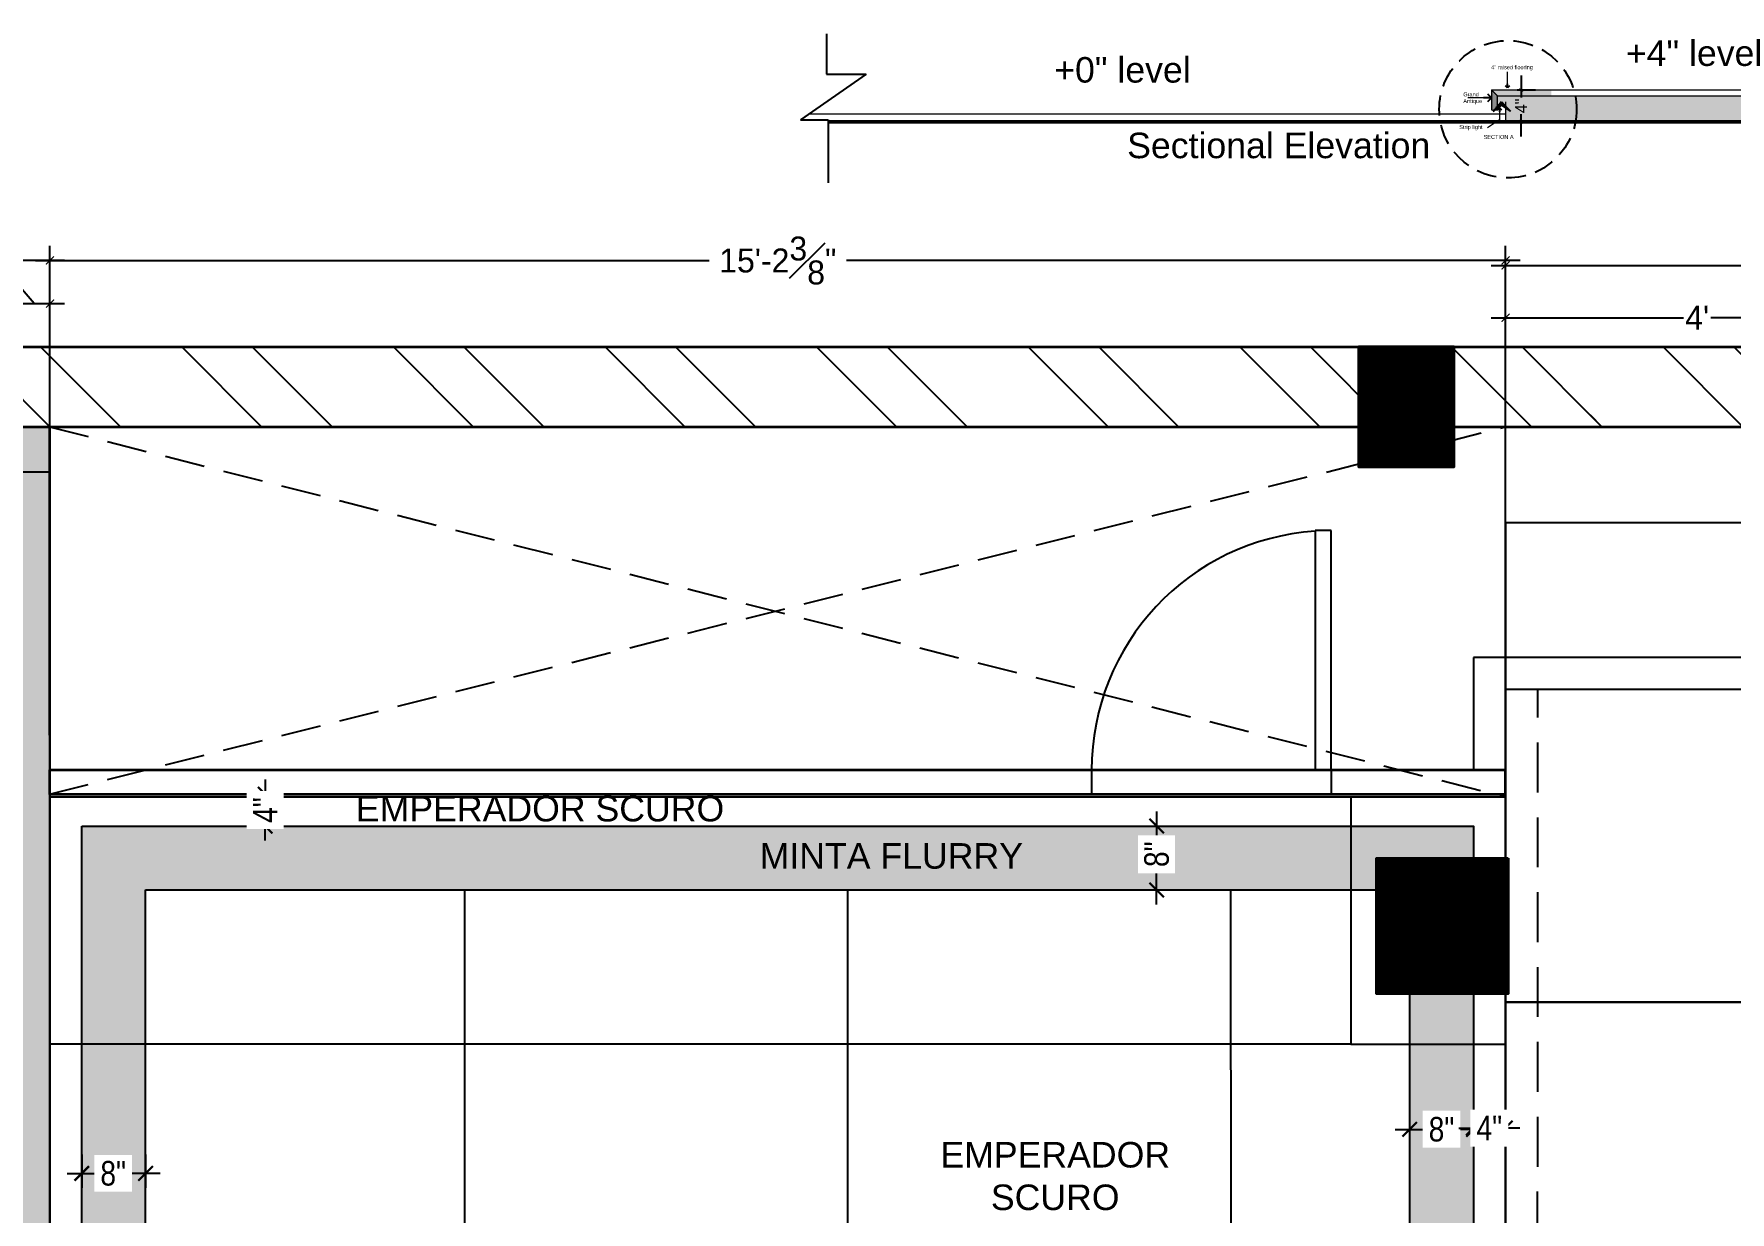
# Model space of a CAD drawing. Header units: inches. Extents: x -109431 to 29005, y -34715 to -1756.
# Drawn here: x -53612.4 to -53399.9, y -17294.6 to -17147 of the extents above; entities that cross this region are included whole.
import ezdxf
from ezdxf.lldxf.tags import DXFTag

# ---------------------------------------------------------------- set-up
doc = ezdxf.new("R2010")
doc.units = ezdxf.units.IN
doc.header["$LTSCALE"] = 0.05
doc.header["$MEASUREMENT"] = 0
doc.header["$PDMODE"] = 3
doc.header["$PDSIZE"] = -4
for name, pattern in [('A2-XREF-115_FURN$0$HIDDEN', [0.375, 0.25, -0.125]), ('ACAD_ISO03W100', [30, 12, -18]), ('DASHED2', [0.375, 0.25, -0.125])]:
    doc.linetypes.add(name, pattern=pattern)
doc.layers.get('Defpoints').update_dxf_attribs({"linetype": 'DASHED2'})
for name, color, linetype in [('Civil Dimension - Text', 7, 'Continuous'), ('Column', 6, 'Continuous'), ('Flooring Hatch', 251, 'Continuous'), ('Flooring Layout', 7, 'Continuous'), ('Furniture Layout Dotted', 8, 'Continuous'), ('Furniture text & dimension', 7, 'Continuous'), ('hatchscreen60', 7, 'Continuous'), ('PDF18_Text', 7, 'Continuous')]:
    doc.layers.add(name, color=color, linetype=linetype)
for name, color, linetype, lineweight in [('FURNITURE', 1, 'Continuous', 18), ('hatch', 7, 'Continuous', 25), ('WALL', 7, 'Continuous', 35)]:
    doc.layers.add(name, color=color, linetype=linetype, lineweight=lineweight)
doc.styles.add('9-128OF1-4', font='ARIALN.TTF', dxfattribs={"height": 3.0792})
doc.styles.add('PDF Arial', font='arial.ttf')
doc.styles.add('style2', font='stylu.ttf')
tags = doc.linetypes.add('A2-XREF-115_FURN$0$DASHED', pattern=[0.75, 0.5, -0.25]).pattern_tags.tags
tags[6:7] = [DXFTag(74, 4), DXFTag(75, 0), DXFTag(340, '0'), DXFTag(46, 1.0), DXFTag(50, 0.0), DXFTag(44, 0.0), DXFTag(45, 0.0)]
tags[4:5] = [DXFTag(74, 4), DXFTag(75, 0), DXFTag(340, '0'), DXFTag(46, 1.0), DXFTag(50, 0.0), DXFTag(44, 0.0), DXFTag(45, 0.0)]
doc.dimstyles.new('DIM 1-4', dxfattribs={"dimtxt": 3.0792, "dimasz": 1.82, "dimexe": 1.82, "dimexo": 0, "dimgap": 0.09, "dimtad": 0, "dimzin": 0, "dimdsep": 46, "dimlunit": 4, "dimtxsty": '9-128OF1-4', "dimblk": 'ARCHTICK', "dimcen": 1.8125, "dimdle": 1.82, "dimclrd": 8, "dimclre": 8, "dimadec": 0, "dimazin": 0, "dimtfac": 1, "dimtofl": 0, "dimtmove": 0, "dimatfit": 3, "dimldrblk": 'OPEN90', "dimfxl": 1, "dimtolj": 1, "dimtzin": 0, "dimlwd": -1, "dimarcsym": 0})
pattern_1 = [(315, (-1616.29, 0.002), (13.258252, 13.258252), []), (315, (-1616.29, -8.837), (13.258252, 13.258252), [])]
pattern_2 = [(0, (29463.707704, 4254.708533), (0.03125, 0.0625), [0, -0.0625])]

# ---------------------------------------------------------------- blocks, each defined once
blk = doc.blocks.new('atlantis')
at = {"layer": 'Furniture Layout Dotted', "linetype": 'A2-XREF-115_FURN$0$DASHED', "ltscale": 250}
for p, q in [((-54597.71, -15539.88), (-54658.21, -15539.88)), ((-54639.21, -15539.88), (-54597.71, -15539.88)), ((-54597.71, -15539.88), (-54447.71, -15539.88)), ((-54597.66, -15617.21), (-54597.71, -15539.88)), ((-54597.71, -15545.53), (-54597.71, -15539.88)), ((-54447.71, -15539.88), (-54433.71, -15539.88)), ((-54433.71, -15539.88), (-54433.71, -15544.88)), ((-54421.71, -15544.88), (-54421.71, -15539.88)), ((-54421.71, -15539.88), (-54380.71, -15539.88)), ((-54658.21, -15545.53), (-54597.71, -15545.53)), ((-54433.71, -15544.88), (-54421.71, -15544.88)), ((-54437.15, -15552.88), (-54439.15, -15552.88)), ((-54439.15, -15552.88), (-54439.15, -15582.88)), ((-54437.15, -15582.88), (-54437.15, -15552.88)), ((-54382.64, -15568.77), (-54419.28, -15568.77)), ((-54419.28, -15568.77), (-54419.28, -15582.88)), ((-54382.64, -15572.77), (-54415.28, -15572.77)), ((-54415.28, -15572.77), (-54415.28, -15586.21)), ((-54419.28, -15582.88), (-54597.71, -15582.88)), ((-54597.71, -15582.88), (-54597.71, -15585.88)), ((-54467.15, -15582.88), (-54467.15, -15585.88)), ((-54437.15, -15582.88), (-54437.15, -15585.88)), ((-54415.28, -15585.88), (-54415.28, -15582.88)), ((-54597.71, -15585.88), (-54415.28, -15585.88)), ((-54597.66, -15586.21), (-54434.66, -15586.21)), ((-54597.66, -15617.21), (-54597.66, -15586.21)), ((-54434.66, -15586.21), (-54434.66, -15617.21)), ((-54434.66, -15586.21), (-54415.28, -15586.21)), ((-54415.28, -15586.21), (-54415.28, -15791.92)), ((-54431.46, -15610.88), (-54431.46, -15593.88)), ((-54431.46, -15593.88), (-54414.96, -15593.88)), ((-54414.96, -15593.88), (-54414.96, -15610.88)), ((-54414.96, -15610.88), (-54431.46, -15610.88)), ((-54434.66, -15617.21), (-54597.66, -15617.21)), ((-54434.66, -15617.21), (-54415.28, -15617.21))]:
    blk.add_line(p, q, dxfattribs=at)
blk.add_arc((-54437.15, -15582.88), 30, 93.8226, 180, dxfattribs=at)
blk = doc.blocks.new('_ArchTick')
at = {"color": 0, "const_width": 0.15}
blk.add_lwpolyline([(-0.5, -0.5), (0.5, 0.5)], dxfattribs=at)
blk = doc.blocks.new('*D300')
at = {"layer": 'Defpoints', "color": 0, "ltscale": 50, "transparency": 16777216}
for p in [(-53610.42, -17180.8), (-53610.42, -17200.3), (-53614.42, -17204.29)]:
    blk.add_point(p, dxfattribs=at)
at = {"layer": 'Furniture text & dimension', "color": 8, "ltscale": 50, "transparency": 16777216}
for p, q in [((-53615.41, -17177.28), (-53615.59, -17177.28)), ((-53612.42, -17180.8), (-53615.41, -17177.28)), ((-53616.24, -17180.8), (-53608.6, -17180.8))]:
    blk.add_line(p, q, dxfattribs=at)
at = {"layer": 'Furniture text & dimension', "color": 8, "lineweight": -2, "ltscale": 50, "transparency": 16777216}
for p, q in [((-53614.42, -17204.29), (-53614.42, -17178.98)), ((-53610.42, -17200.3), (-53610.42, -17178.98))]:
    blk.add_line(p, q, dxfattribs=at)
at = {"layer": 'Furniture text & dimension', "color": 8, "ltscale": 50, "transparency": 16777216, "rotation": 180}
blk.add_blockref('_ArchTick', (-53614.42, -17180.8), dxfattribs=at)
at = {"layer": 'Furniture text & dimension', "color": 8, "ltscale": 50, "transparency": 16777216}
blk.add_blockref('_ArchTick', (-53610.42, -17180.8), dxfattribs=at)
at = {"layer": 'Furniture text & dimension', "color": 0, "ltscale": 50, "transparency": 16777216, "insert": (-53617.6, -17177.28), "char_height": 3, "attachment_point": 5, "style": 'style2'}
blk.add_mtext('\\A1;4"', dxfattribs=at)
blk = doc.blocks.new('_Open90')
at = {"color": 0, "linetype": 'ByBlock', "lineweight": -2}
for p, q in [((0, 0), (-1, 0)), ((-0.5, 0.5), (0, 0)), ((0, 0), (-0.5, -0.5))]:
    blk.add_line(p, q, dxfattribs=at)
blk = doc.blocks.new('*D301')
at = {"layer": 'Defpoints', "color": 0, "ltscale": 50, "transparency": 16777216}
for p in [(-53610.42, -17175.4), (-53683.01, -17195.5), (-53610.42, -17195.5)]:
    blk.add_point(p, dxfattribs=at)
at = {"layer": 'Furniture text & dimension', "color": 8, "ltscale": 50, "transparency": 16777216}
for p, q in [((-53684.83, -17175.4), (-53657.25, -17175.4)), ((-53608.6, -17175.4), (-53642.21, -17175.4))]:
    blk.add_line(p, q, dxfattribs=at)
at = {"layer": 'Furniture text & dimension', "color": 8, "lineweight": -2, "ltscale": 50, "transparency": 16777216}
for p, q in [((-53683.01, -17195.5), (-53683.01, -17173.58)), ((-53610.42, -17195.5), (-53610.42, -17173.58))]:
    blk.add_line(p, q, dxfattribs=at)
at = {"layer": 'Furniture text & dimension', "color": 8, "ltscale": 50, "transparency": 16777216, "rotation": 180}
blk.add_blockref('_ArchTick', (-53683.01, -17175.4), dxfattribs=at)
at = {"layer": 'Furniture text & dimension', "color": 8, "ltscale": 50, "transparency": 16777216}
blk.add_blockref('_ArchTick', (-53610.42, -17175.4), dxfattribs=at)
at = {"layer": 'Furniture text & dimension', "color": 0, "ltscale": 50, "transparency": 16777216, "insert": (-53649.73, -17175.4), "char_height": 3, "attachment_point": 5, "style": 'style2'}
blk.add_mtext('\\A1;6\'-0{\\H1x;\\S5#8;}"', dxfattribs=at)
blk = doc.blocks.new('*D303')
at = {"layer": 'Defpoints', "color": 0, "ltscale": 50, "transparency": 16777216}
for p in [(-53428.04, -17175.4), (-53428.04, -17190.84), (-53610.42, -17194.9)]:
    blk.add_point(p, dxfattribs=at)
at = {"layer": 'Furniture text & dimension', "color": 8, "ltscale": 50, "transparency": 16777216}
for p, q in [((-53612.24, -17175.4), (-53527.83, -17175.4)), ((-53426.22, -17175.4), (-53510.64, -17175.4))]:
    blk.add_line(p, q, dxfattribs=at)
at = {"layer": 'Furniture text & dimension', "color": 8, "lineweight": -2, "ltscale": 50, "transparency": 16777216}
for p, q in [((-53610.42, -17194.9), (-53610.42, -17173.58)), ((-53428.04, -17190.84), (-53428.04, -17173.58))]:
    blk.add_line(p, q, dxfattribs=at)
at = {"layer": 'Furniture text & dimension', "color": 8, "ltscale": 50, "transparency": 16777216, "rotation": 180}
blk.add_blockref('_ArchTick', (-53610.42, -17175.4), dxfattribs=at)
at = {"layer": 'Furniture text & dimension', "color": 8, "ltscale": 50, "transparency": 16777216}
blk.add_blockref('_ArchTick', (-53428.04, -17175.4), dxfattribs=at)
at = {"layer": 'Furniture text & dimension', "color": 0, "ltscale": 50, "transparency": 16777216, "insert": (-53519.23, -17175.4), "char_height": 3, "attachment_point": 5, "style": 'style2'}
blk.add_mtext('\\A1;15\'-2{\\H1x;\\S3#8;}"', dxfattribs=at)
blk = doc.blocks.new('*D304')
at = {"layer": 'Defpoints', "color": 0, "ltscale": 50, "transparency": 16777216}
for p in [(-53380.04, -17182.57), (-53380.04, -17188.01), (-53428.04, -17198.01)]:
    blk.add_point(p, dxfattribs=at)
at = {"layer": 'Furniture text & dimension', "color": 8, "lineweight": -2, "ltscale": 50, "transparency": 16777216}
for p, q in [((-53428.04, -17198.01), (-53428.04, -17180.75)), ((-53380.04, -17188.01), (-53380.04, -17180.75))]:
    blk.add_line(p, q, dxfattribs=at)
at = {"layer": 'Furniture text & dimension', "color": 8, "ltscale": 50, "transparency": 16777216}
for p, q in [((-53429.86, -17182.57), (-53405.76, -17182.57)), ((-53378.22, -17182.57), (-53402.33, -17182.57))]:
    blk.add_line(p, q, dxfattribs=at)
at = {"layer": 'Furniture text & dimension', "color": 8, "ltscale": 50, "transparency": 16777216, "rotation": 180}
blk.add_blockref('_ArchTick', (-53428.04, -17182.57), dxfattribs=at)
at = {"layer": 'Furniture text & dimension', "color": 8, "ltscale": 50, "transparency": 16777216}
blk.add_blockref('_ArchTick', (-53380.04, -17182.57), dxfattribs=at)
at = {"layer": 'Furniture text & dimension', "color": 0, "ltscale": 50, "transparency": 16777216, "insert": (-53404.04, -17182.57), "char_height": 3, "attachment_point": 5, "style": 'style2'}
blk.add_mtext("\\A1;4'", dxfattribs=at)
blk = doc.blocks.new('*D314')
at = {"layer": 'Defpoints', "color": 0, "ltscale": 50, "transparency": 16777216}
for p in [(-53474.41, -17246.23), (-53474.41, -17254.23), (-53471.76, -17254.23)]:
    blk.add_point(p, dxfattribs=at)
at = {"layer": 'Flooring Layout', "color": 8, "linetype": 'ACAD_ISO03W100', "ltscale": 50, "transparency": 16777216}
for p, q in [((-53471.76, -17244.41), (-53471.76, -17248.21)), ((-53471.76, -17256.05), (-53471.76, -17251.3))]:
    blk.add_line(p, q, dxfattribs=at)
at = {"layer": 'Flooring Layout', "color": 8, "linetype": 'ACAD_ISO03W100', "lineweight": -2, "ltscale": 50, "transparency": 16777216}
for p, q in [((-53474.41, -17246.23), (-53469.94, -17246.23)), ((-53474.41, -17254.23), (-53469.94, -17254.23))]:
    blk.add_line(p, q, dxfattribs=at)
at = {"layer": 'Flooring Layout', "color": 8, "ltscale": 50, "transparency": 16777216, "xscale": 1.82, "yscale": 1.82, "zscale": 1.82}
for p, rotation in [((-53471.76, -17246.23), 90), ((-53471.76, -17254.23), 270)]:
    blk.add_blockref('_ArchTick', p, dxfattribs=dict(at, rotation=rotation))
at = {"layer": 'Flooring Layout', "color": 0, "ltscale": 50, "transparency": 16777216, "insert": (-53471.76, -17249.76), "char_height": 3.079, "attachment_point": 5, "rotation": 90, "style": '9-128OF1-4', "bg_fill": 3, "box_fill_scale": 1.25, "bg_fill_color": 256, "bg_fill_true_color": 13158600, "bg_fill_transparency": 0}
blk.add_mtext('\\A1;8"', dxfattribs=at)
blk = doc.blocks.new('*D315')
at = {"layer": 'Defpoints', "color": 0, "ltscale": 50, "transparency": 16777216}
for p in [(-53440.06, -17284.22), (-53440.06, -17284.24), (-53432.06, -17284.24)]:
    blk.add_point(p, dxfattribs=at)
at = {"layer": 'Flooring Layout', "color": 8, "linetype": 'ACAD_ISO03W100', "lineweight": -2, "ltscale": 50, "transparency": 16777216}
for p, q in [((-53440.06, -17284.24), (-53440.06, -17282.4)), ((-53432.06, -17284.24), (-53432.06, -17282.4))]:
    blk.add_line(p, q, dxfattribs=at)
at = {"layer": 'Flooring Layout', "color": 8, "linetype": 'ACAD_ISO03W100', "ltscale": 50, "transparency": 16777216}
for p, q in [((-53441.88, -17284.22), (-53437.61, -17284.22)), ((-53430.24, -17284.22), (-53434.52, -17284.22))]:
    blk.add_line(p, q, dxfattribs=at)
at = {"layer": 'Flooring Layout', "color": 8, "ltscale": 50, "transparency": 16777216, "xscale": 1.82, "yscale": 1.82, "zscale": 1.82, "rotation": 180}
blk.add_blockref('_ArchTick', (-53440.06, -17284.22), dxfattribs=at)
at = {"layer": 'Flooring Layout', "color": 8, "ltscale": 50, "transparency": 16777216, "xscale": 1.82, "yscale": 1.82, "zscale": 1.82}
blk.add_blockref('_ArchTick', (-53432.06, -17284.22), dxfattribs=at)
at = {"layer": 'Flooring Layout', "color": 0, "ltscale": 50, "transparency": 16777216, "insert": (-53436.07, -17284.22), "char_height": 3.079, "attachment_point": 5, "style": '9-128OF1-4', "bg_fill": 3, "box_fill_scale": 1.25, "bg_fill_color": 256, "bg_fill_true_color": 13158600, "bg_fill_transparency": 0}
blk.add_mtext('\\A1;8"', dxfattribs=at)
blk = doc.blocks.new('*D316')
at = {"layer": 'Defpoints', "color": 0, "ltscale": 50, "transparency": 16777216}
for p in [(-53606.44, -17287.36), (-53598.44, -17287.36), (-53598.44, -17289.74)]:
    blk.add_point(p, dxfattribs=at)
at = {"layer": 'Flooring Layout', "color": 8, "linetype": 'ACAD_ISO03W100', "lineweight": -2, "ltscale": 50, "transparency": 16777216}
for p, q in [((-53606.44, -17287.36), (-53606.44, -17291.56)), ((-53598.44, -17287.36), (-53598.44, -17291.56))]:
    blk.add_line(p, q, dxfattribs=at)
at = {"layer": 'Flooring Layout', "color": 8, "linetype": 'ACAD_ISO03W100', "ltscale": 50, "transparency": 16777216}
for p, q in [((-53608.26, -17289.74), (-53604.04, -17289.74)), ((-53596.62, -17289.74), (-53600.95, -17289.74))]:
    blk.add_line(p, q, dxfattribs=at)
at = {"layer": 'Flooring Layout', "color": 8, "ltscale": 50, "transparency": 16777216, "xscale": 1.82, "yscale": 1.82, "zscale": 1.82, "rotation": 180}
blk.add_blockref('_ArchTick', (-53606.44, -17289.74), dxfattribs=at)
at = {"layer": 'Flooring Layout', "color": 8, "ltscale": 50, "transparency": 16777216, "xscale": 1.82, "yscale": 1.82, "zscale": 1.82}
blk.add_blockref('_ArchTick', (-53598.44, -17289.74), dxfattribs=at)
at = {"layer": 'Flooring Layout', "color": 0, "ltscale": 50, "transparency": 16777216, "insert": (-53602.5, -17289.74), "char_height": 3.079, "attachment_point": 5, "style": '9-128OF1-4', "bg_fill": 3, "box_fill_scale": 1.25, "bg_fill_color": 256, "bg_fill_true_color": 13158600, "bg_fill_transparency": 0}
blk.add_mtext('\\A1;8"', dxfattribs=at)
blk = doc.blocks.new('*D321')
at = {"layer": 'Flooring Layout', "color": 8, "linetype": 'ACAD_ISO03W100', "lineweight": -2, "ltscale": 50, "transparency": 16777216}
for p, q in [((-53432.08, -17282.28), (-53432.08, -17285.88)), ((-53428.08, -17282.28), (-53428.08, -17285.88))]:
    blk.add_line(p, q, dxfattribs=at)
at = {"layer": 'Flooring Layout', "color": 8, "linetype": 'ACAD_ISO03W100', "ltscale": 50, "transparency": 16777216}
for p, q in [((-53433.9, -17284.06), (-53431.68, -17284.06)), ((-53426.26, -17284.06), (-53428.49, -17284.06))]:
    blk.add_line(p, q, dxfattribs=at)
at = {"layer": 'Flooring Layout', "color": 8, "ltscale": 50, "transparency": 16777216, "xscale": 1.82, "yscale": 1.82, "zscale": 1.82, "rotation": 180}
blk.add_blockref('_ArchTick', (-53432.08, -17284.06), dxfattribs=at)
at = {"layer": 'Flooring Layout', "color": 8, "ltscale": 50, "transparency": 16777216, "xscale": 1.82, "yscale": 1.82, "zscale": 1.82}
blk.add_blockref('_ArchTick', (-53428.08, -17284.06), dxfattribs=at)
at = {"layer": 'Flooring Layout', "color": 0, "ltscale": 50, "transparency": 16777216, "insert": (-53430.08, -17284.06), "char_height": 3.079, "attachment_point": 5, "style": '9-128OF1-4', "bg_fill": 3, "box_fill_scale": 1.25, "bg_fill_color": 256, "bg_fill_true_color": 13158600, "bg_fill_transparency": 0}
blk.add_mtext('\\A1;4"', dxfattribs=at)
at = {"layer": 'Defpoints', "color": 0, "ltscale": 50, "transparency": 16777216}
for p in [(-53432.08, -17282.28), (-53428.08, -17282.28), (-53428.08, -17284.06)]:
    blk.add_point(p, dxfattribs=at)
blk = doc.blocks.new('*D339')
at = {"layer": 'Defpoints', "color": 0, "ltscale": 50, "transparency": 16777216}
for p in [(-53244.68, -17176.03), (-53428.04, -17186.23), (-53244.68, -17186.23)]:
    blk.add_point(p, dxfattribs=at)
at = {"layer": 'Furniture text & dimension', "color": 8, "lineweight": -2, "ltscale": 50, "transparency": 16777216}
for p, q in [((-53428.04, -17186.23), (-53428.04, -17174.21)), ((-53244.68, -17186.23), (-53244.68, -17174.21))]:
    blk.add_line(p, q, dxfattribs=at)
at = {"layer": 'Furniture text & dimension', "color": 8, "ltscale": 50, "transparency": 16777216}
for p, q in [((-53429.86, -17176.03), (-53344.96, -17176.03)), ((-53242.86, -17176.03), (-53327.77, -17176.03))]:
    blk.add_line(p, q, dxfattribs=at)
at = {"layer": 'Furniture text & dimension', "color": 8, "ltscale": 50, "transparency": 16777216, "rotation": 180}
blk.add_blockref('_ArchTick', (-53428.04, -17176.03), dxfattribs=at)
at = {"layer": 'Furniture text & dimension', "color": 8, "ltscale": 50, "transparency": 16777216}
blk.add_blockref('_ArchTick', (-53244.68, -17176.03), dxfattribs=at)
at = {"layer": 'Furniture text & dimension', "color": 0, "ltscale": 50, "transparency": 16777216, "insert": (-53336.36, -17176.03), "char_height": 3, "attachment_point": 5, "style": 'style2'}
blk.add_mtext('\\A1;15\'-3{\\H1x;\\S3#8;}"', dxfattribs=at)
blk = doc.blocks.new('*D341')
at = {"layer": 'Flooring Layout', "color": 8, "linetype": 'ACAD_ISO03W100', "ltscale": 50, "transparency": 16777216}
for p, q in [((-53583.46, -17240.41), (-53583.46, -17242.64)), ((-53583.46, -17248.05), (-53583.46, -17245.83))]:
    blk.add_line(p, q, dxfattribs=at)
at = {"layer": 'Flooring Layout', "color": 8, "linetype": 'ACAD_ISO03W100', "lineweight": -2, "ltscale": 50, "transparency": 16777216}
for p, q in [((-53581.83, -17242.23), (-53585.28, -17242.23)), ((-53581.83, -17246.23), (-53585.28, -17246.23))]:
    blk.add_line(p, q, dxfattribs=at)
at = {"layer": 'Flooring Layout', "color": 8, "ltscale": 50, "transparency": 16777216, "xscale": 1.82, "yscale": 1.82, "zscale": 1.82}
for p, rotation in [((-53583.46, -17242.23), 90), ((-53583.46, -17246.23), 270)]:
    blk.add_blockref('_ArchTick', p, dxfattribs=dict(at, rotation=rotation))
at = {"layer": 'Flooring Layout', "color": 0, "ltscale": 50, "transparency": 16777216, "insert": (-53583.46, -17244.23), "char_height": 3.079, "attachment_point": 5, "rotation": 90, "style": '9-128OF1-4', "bg_fill": 3, "box_fill_scale": 1.25, "bg_fill_color": 256, "bg_fill_true_color": 13158600, "bg_fill_transparency": 0}
blk.add_mtext('\\A1;4"', dxfattribs=at)
at = {"layer": 'Defpoints', "color": 0, "ltscale": 50, "transparency": 16777216}
for p in [(-53583.46, -17242.23), (-53581.83, -17242.23), (-53581.83, -17246.23)]:
    blk.add_point(p, dxfattribs=at)
blk = doc.blocks.new('adwawd')
at = {"layer": 'Flooring Hatch', "ltscale": 50, "true_color": 0xcd6928}
h = blk.add_hatch(color=32, dxfattribs=at)
h.dxf.hatch_style = 1
h.paths.add_polyline_path([(-77941.34, -7094.04), (-77946.01, -7099.05), (-77941.34, -7095.73), (-77936.68, -7099.05)])
at = {"layer": 'Civil Dimension - Text', "color": 2, "ltscale": 50}
for p, q in [((-77941.34, -7094.04), (-77946.01, -7099.05)), ((-77946.01, -7099.05), (-77941.34, -7095.73)), ((-77941.34, -7094.04), (-77936.68, -7099.05)), ((-77936.68, -7099.05), (-77941.34, -7095.73))]:
    blk.add_line(p, q, dxfattribs=at)
blk = doc.blocks.new('*D359')
at = {"layer": 'Defpoints', "color": 0, "ltscale": 50, "transparency": 16777216}
for p in [(-53426.6, -17154.04), (-53427.1, -17158.04), (-53426.1, -17158.04)]:
    blk.add_point(p, dxfattribs=at)
at = {"layer": 'Furniture text & dimension', "color": 8, "lineweight": -2, "ltscale": 50, "transparency": 16777216}
for p, q in [((-53426.6, -17154.04), (-53424.28, -17154.04)), ((-53427.1, -17158.04), (-53424.28, -17158.04))]:
    blk.add_line(p, q, dxfattribs=at)
at = {"layer": 'Furniture text & dimension', "color": 8, "ltscale": 50, "transparency": 16777216}
for p, q in [((-53426.1, -17152.22), (-53426.1, -17154.99)), ((-53426.1, -17159.86), (-53426.1, -17157.09))]:
    blk.add_line(p, q, dxfattribs=at)
at = {"layer": 'Furniture text & dimension', "color": 8, "ltscale": 50, "transparency": 16777216, "xscale": 0.5, "yscale": 0.5, "zscale": 0.5}
for p, rotation in [((-53426.1, -17154.04), 90), ((-53426.1, -17158.04), 270)]:
    blk.add_blockref('_ArchTick', p, dxfattribs=dict(at, rotation=rotation))
at = {"layer": 'Furniture text & dimension', "color": 0, "ltscale": 50, "transparency": 16777216, "insert": (-53426.1, -17156.04), "char_height": 3, "attachment_point": 5, "rotation": 90, "style": 'style2'}
blk.add_mtext('\\A1;{\\H0.5x;4"}', dxfattribs=at)

msp = doc.modelspace()

# ---------------------------------------------------------------- hatches: boundary and pattern name
at = {"layer": 'Column', "ltscale": 0.25}
h = msp.add_hatch(dxfattribs=at)
h.set_pattern_fill('ANSI31', color=1, angle=270)
h.set_pattern_definition([(315, (-49465.42508, 67077.06675), (0.08838834765, 0.08838834765), [])])
h.paths.add_polyline_path([(-53434.47755, -17201.2335), (-53434.47755, -17186.2335), (-53446.47755, -17186.2335), (-53446.47755, -17201.2335)])
h = msp.add_hatch(dxfattribs=at)
h.set_pattern_fill('ANSI31', color=1, angle=270)
h.set_pattern_definition([(315, (987.23736, -5227.35034), (0.08838834765, 0.08838834765), [])])
h.paths.add_polyline_path([(-53430.47758, -17267.2335), (-53430.47755, -17260.2335), (-53444.22755, -17260.2335), (-53444.22755, -17267.2335)])
h.paths.add_polyline_path([(-53427.72755, -17267.2335), (-53427.72755, -17260.2335), (-53430.47755, -17260.2335), (-53430.47758, -17267.2335)])
h.paths.add_polyline_path([(-53430.47755, -17260.2335), (-53427.72755, -17260.2335), (-53427.72755, -17250.2335), (-53444.22755, -17250.2335), (-53444.22755, -17260.2335)])
at = {"layer": 'Flooring Hatch', "ltscale": 50, "true_color": 0x939598}
h = msp.add_hatch(color=252, dxfattribs=at)
h.dxf.hatch_style = 1
h.paths.add_polyline_path([(-53432.0671, -17267.2335), (-53440.0671, -17267.2335), (-53440.04394, -17436.26858), (-53598.42274, -17436.26858), (-53598.42274, -17436.26118), (-53598.44768, -17254.2335), (-53444.22755, -17254.2335), (-53444.22755, -17250.2335), (-53432.06942, -17250.2335), (-53432.06997, -17246.2335), (-53606.44877, -17246.2335), (-53606.42164, -17444.26858), (-53432.04284, -17444.26858)])
at = {"layer": 'FURNITURE', "ltscale": 50, "true_color": 0x939598}
h = msp.add_hatch(dxfattribs=at)
h.set_pattern_fill('DOTS', color=252)
h.set_pattern_definition(pattern_2)
h.paths.add_polyline_path([(-53429.0423, -17154.79147), (-53429.7923, -17154.04147), (-53429.7923, -17156.54147), (-53429.42402, -17156.54147), (-53429.0423, -17156.10854)])
h = msp.add_hatch(dxfattribs=at)
h.set_pattern_fill('DOTS', color=252)
h.set_pattern_definition(pattern_2)
h.paths.add_polyline_path([(-53422.2923, -17154.79147), (-53422.2923, -17154.04147), (-53429.7923, -17154.04147), (-53429.0423, -17154.79147)])
at = {"layer": 'FURNITURE', "ltscale": 50}
h = msp.add_hatch(dxfattribs=at)
h.set_pattern_fill('AR-SAND', color=44, scale=0.5)
h.set_pattern_definition([(37.5, (-755.2002, 576.6796), (-0.031496679, 0.963411885), [0, -0.76, 0, -0.85, 0, -0.8125]), (7.5, (-755.2002, 576.6796), (0.884888353, 1.411073033), [0, -0.41, 0, -0.685, 0, -0.2625]), (327.5, (-755.8152, 576.6796), (1.557070931, 0.002829527), [0, -0.25, 0, -0.9, 0, -1.175]), (317.5, (-755.8152, 576.6796), (1.503063302, 0.438837782), [0, -0.125, 0, -0.59, 0, -0.675])])
h.paths.add_polyline_path([(-53428.0423, -17158.04147), (-53271.67917, -17158.04147), (-53271.7497, -17155.54147), (-53271.71443, -17154.79147), (-53429.0423, -17154.79147), (-53429.0423, -17155.66647), (-53428.5423, -17155.54147), (-53428.0423, -17155.76946)])
at = {"layer": 'hatch', "ltscale": 0.25}
h = msp.add_hatch(dxfattribs=at)
h.set_pattern_fill('ANSI32', color=8, scale=50, angle=270)
h.set_pattern_definition(pattern_1)
h.paths.add_polyline_path([(-53244.68125, -17218.29479), (-53244.68125, -17448.29479), (-53673.47797, -17448.2335), (-53673.47797, -17455.2335), (-53234.68125, -17455.2335), (-53234.68125, -17186.2335), (-53417.45879, -17186.2335), (-53417.45879, -17196.2335), (-53393.47755, -17196.2335), (-53381.97755, -17196.2335), (-53381.97755, -17207.2335), (-53283.18125, -17215.19303), (-53271.68125, -17216.11953)])
h.paths.add_polyline_path([(-53272.09569, -17215.08883), (-53272.09569, -17222.18024), (-53263.85285, -17222.18024), (-53263.85285, -17215.08883)], flags=24)
h = msp.add_hatch(dxfattribs=at)
h.set_pattern_fill('ANSI32', color=8, scale=50, angle=270)
h.set_pattern_definition(pattern_1)
h.paths.add_polyline_path([(-53408.91219, -17196.2335), (-53408.91219, -17186.2335), (-53610.47755, -17186.2335), (-53651.97755, -17186.2335), (-53670.97755, -17186.2335), (-53670.97755, -17196.2335), (-53651.97755, -17196.2335), (-53610.47755, -17196.2335)])
at = {"layer": 'hatchscreen60', "ltscale": 50, "true_color": 0x991b1e, "transparency": 33554559}
h = msp.add_hatch(color=244, dxfattribs=at)
h.dxf.hatch_style = 1
h.paths.add_polyline_path([(-53610.45504, -17196.2335), (-53683.01149, -17196.2335), (-53683.01149, -17448.26858), (-53610.45504, -17448.26858)])
h.paths.add_polyline_path([(-53614.45504, -17200.2335), (-53614.45504, -17444.26858), (-53679.01149, -17444.26858), (-53679.01149, -17200.2335)], flags=16)

# ---------------------------------------------------------------- linework, layer by layer
at = {"layer": 'Flooring Layout', "ltscale": 50}
for p, q in [((-53513.11695, -17147.02677), (-53513.11695, -17152.04973)), ((-53508.16268, -17152.04973), (-53516.39556, -17157.8007)), ((-53513.11695, -17152.04973), (-53508.16268, -17152.04973)), ((-53516.39556, -17157.8007), (-53512.89837, -17157.8007)), ((-53512.89837, -17157.8007), (-53512.89837, -17165.66274)), ((-53428.0423, -17448.26858), (-53428.0423, -17196.2335)), ((-53606.42164, -17444.26858), (-53606.44877, -17246.2335)), ((-53598.44768, -17254.23163), (-53440.03581, -17254.23903))]:
    msp.add_line(p, q, dxfattribs=at)
at = {"layer": 'Flooring Layout', "linetype": 'A2-XREF-115_FURN$0$HIDDEN', "ltscale": 400}
for p, q in [((-53610.47755, -17196.2335), (-53428.0423, -17242.56577)), ((-53610.47755, -17242.2335), (-53428.0423, -17196.2335))]:
    msp.add_line(p, q, dxfattribs=at)
at = {"layer": 'Flooring Layout', "color": 40, "linetype": 'A2-XREF-115_FURN$0$HIDDEN', "ltscale": 500, "true_color": 0xf8d731}
msp.add_line((-53424.03901, -17448.26915), (-53424.01633, -17229.11947), dxfattribs=at)
at = {"layer": 'Flooring Layout', "color": 9, "ltscale": 50, "true_color": 0xc7c8ca}
for p, q in [((-53558.44877, -17246.2335), (-53558.44877, -17246.22693)), ((-53510.44877, -17246.2335), (-53510.44877, -17246.22035)), ((-53462.44877, -17246.2335), (-53462.44877, -17246.21377)), ((-53558.42274, -17436.26858), (-53558.44768, -17254.2335)), ((-53510.42274, -17436.26858), (-53510.44768, -17254.2335)), ((-53462.42274, -17436.26858), (-53462.44768, -17254.2335))]:
    msp.add_line(p, q, dxfattribs=at)
at = {"layer": 'Flooring Layout', "color": 8, "ltscale": 50}
for points in [[(-53682.97755, -17196.2335), (-53610.4211, -17196.2335), (-53610.4211, -17448.26858), (-53682.97755, -17448.26858)], [(-53610.44932, -17242.2335), (-53428.07052, -17242.2335), (-53428.0423, -17448.26858), (-53610.4211, -17448.26858)], [(-53606.44877, -17246.2335), (-53432.06997, -17246.2335), (-53432.04284, -17444.26858), (-53606.42164, -17444.26858)], [(-53598.44768, -17254.2335), (-53440.06888, -17254.2335), (-53440.04394, -17436.26858), (-53598.42274, -17436.26858)]]:
    msp.add_lwpolyline(points, close=True, dxfattribs=at)
at = {"layer": 'Flooring Layout', "color": 9, "ltscale": 50, "true_color": 0xc7c8ca}
for points in [[(-53393.47755, -17208.26858), (-53428.0423, -17208.26858), (-53428.0423, -17196.2335), (-53393.47755, -17196.2335)], [(-53380.0423, -17268.26858), (-53428.0423, -17268.26858), (-53428.0423, -17328.26858), (-53380.0423, -17328.26858)]]:
    msp.add_lwpolyline(points, close=True, dxfattribs=at)
msp.add_lwpolyline([(-53393.47755, -17208.26858), (-53428.0423, -17208.26858), (-53428.0423, -17268.26858), (-53380.0423, -17268.26858), (-53380.0423, -17208.26858), (-53381.97755, -17208.26858)], dxfattribs=at)
at = {"layer": 'Flooring Layout', "linetype": 'A2-XREF-115_FURN$0$HIDDEN', "ltscale": 200}
msp.add_circle((-53427.7505, -17156.46563), 8.6027, dxfattribs=at)
at = {"layer": 'FURNITURE', "color": 30, "ltscale": 50, "true_color": 0xf26722}
for p, q in [((-53429.7923, -17154.04147), (-53429.7923, -17156.54147)), ((-53429.7923, -17154.04147), (-53271.71443, -17154.04147)), ((-53429.0423, -17154.79147), (-53429.7923, -17154.04147)), ((-53429.0423, -17156.54147), (-53429.0423, -17154.79147)), ((-53429.0423, -17154.79147), (-53271.71443, -17154.79147)), ((-53428.0423, -17155.54147), (-53428.0423, -17158.04147)), ((-53515.30867, -17157.04147), (-53428.0423, -17157.04147)), ((-53429.7923, -17156.54147), (-53429.0423, -17156.54147)), ((-53428.0423, -17158.04147), (-53427.2923, -17158.04147))]:
    msp.add_line(p, q, dxfattribs=at)
at = {"layer": 'FURNITURE', "color": 30, "lineweight": 50, "ltscale": 50, "true_color": 0xf26722}
msp.add_line((-53512.89837, -17158.04147), (-53271.71443, -17158.04147), dxfattribs=at)
at = {"layer": 'FURNITURE', "ltscale": 50}
for p, q in [((-53610.47755, -17242.2335), (-53610.47755, -17196.2335)), ((-53428.0423, -17196.2335), (-53428.0423, -17242.56577)), ((-53479.91465, -17239.2335), (-53479.91465, -17242.2335)), ((-53449.91465, -17239.2335), (-53449.91465, -17242.2335)), ((-53447.4211, -17242.56577), (-53428.0423, -17242.56577))]:
    msp.add_line(p, q, dxfattribs=at)
at = {"layer": 'FURNITURE', "linetype": 'A2-XREF-115_FURN$0$DASHED', "ltscale": 250}
msp.add_line((-53428.0423, -17242.56577), (-53428.0423, -17448.26858), dxfattribs=at)
at = {"layer": 'WALL', "ltscale": 0.25}
for points in [[(-53670.97755, -17186.2335), (-53651.97755, -17186.2335), (-53610.47755, -17186.2335), (-53234.68125, -17186.2335)], [(-53670.97755, -17196.2335), (-53651.97755, -17196.2335), (-53610.47755, -17196.2335), (-53460.47755, -17196.2335)], [(-53460.47755, -17196.2335), (-53446.47755, -17196.2335), (-53446.47755, -17201.2335), (-53434.47755, -17201.2335), (-53434.47755, -17196.2335), (-53393.47755, -17196.2335), (-53393.47755, -17212.2335), (-53381.97755, -17212.2335), (-53381.97755, -17207.2335), (-53381.97755, -17207.2335)], [(-53428.0423, -17239.2335), (-53610.47755, -17239.2335), (-53610.47755, -17242.2335), (-53428.0423, -17242.2335)], [(-53428.0423, -17242.2335), (-53428.0423, -17239.2335)], [(-53427.72755, -17250.2335), (-53427.72755, -17267.2335), (-53444.22755, -17267.2335), (-53444.22755, -17250.2335), (-53427.72755, -17250.2335)]]:
    msp.add_lwpolyline(points, dxfattribs=at)
msp.add_lwpolyline([(-53434.47755, -17201.2335), (-53434.47755, -17186.2335), (-53446.47755, -17186.2335), (-53446.47755, -17201.2335)], close=True, dxfattribs=at)

# ---------------------------------------------------------------- block references
at = {"layer": 'Civil Dimension - Text', "xscale": 0.2350910991660952, "yscale": 0.2350910991660952, "zscale": 0.2350910991660952, "rotation": 1.516575570514223}
msp.add_blockref('adwawd', (-35155.78341, -15003.4331), dxfattribs=at)
at = {"layer": 'FURNITURE'}
msp.add_blockref('atlantis', (987.23736, -1656.35358), dxfattribs=at)

# ---------------------------------------------------------------- texts
at = {"layer": 'Flooring Hatch', "color": 1, "char_height": 3.1965877, "attachment_point": 4, "style": 'PDF Arial'}
for s, insert, width in [('\\pi23.19051;+4" level', (-53436.16574, -17149.45868), 62.9199867), ('\\pi23.19051;+0" level', (-53507.78632, -17151.54562), 62.9199867), ('{\\C177;\\c8991017;Sectional Elevation}', (-53475.45656, -17161.01225), 62.9199867), ('EMPERADOR SCURO', (-53572.08996, -17244.07433), 60.9127845), ('MINTA FLURRY', (-53521.50057, -17249.9945), 45.3482862), ('\\pi0.80962;EMPERADOR \\P\\pi7.13302;SCURO', (-53499.66717, -17290.08388), 29.9916857)]:
    msp.add_mtext(s, dxfattribs=dict(at, insert=insert, width=width))
at = {"layer": 'PDF18_Text', "char_height": 0.5, "attachment_point": 4, "style": 'PDF Arial'}
for s, insert in [('4" raised flooring', (-53429.84035, -17151.27101)), ('Grand \\PAntique', (-53433.34035, -17155.0907))]:
    msp.add_mtext(s, dxfattribs=dict(at, insert=insert))
at = {"layer": 'PDF18_Text', "char_height": 0.5, "width": 4.9764218, "attachment_point": 4, "style": 'PDF Arial'}
for s, insert in [('Strip light', (-53433.84035, -17158.77101)), ('{\\C177;\\c8991017;SECTION A}', (-53430.79696, -17159.93126))]:
    msp.add_mtext(s, dxfattribs=dict(at, insert=insert))

# ---------------------------------------------------------------- dimensions: what is measured, and where the dimension line sits
at = {"layer": 'Furniture text & dimension', "ltscale": 50}
dim = msp.add_linear_dim(base=(-53426.09801, -17158.04147), p1=(-53426.59801, -17154.04147), p2=(-53427.09801, -17158.04147), angle=90, text='{\\H0.5x;<>}', dimstyle='DIM 1-4', override={"dimtxt": 3, "dimasz": 0.5, "dimdec": 3, "dimtxsty": 'style2', "dimtdec": 3, "dimtmove": 1, "dimfxl": 0, "dimfrac": 1, "dimarcsym": 1}, dxfattribs=at)
dim.commit()
dim.dimension.update_dxf_attribs({"geometry": '*D359', "text_midpoint": (-53426.09801, -17156.04147)})
for base, p1, p2, picture, middle in [((-53610.4211, -17175.40072), (-53683.01149, -17195.49828), (-53610.4211, -17195.49828), '*D301', (-53649.73377, -17175.40072)), ((-53610.4211, -17180.79841), (-53614.4211, -17204.28764), (-53610.4211, -17200.30198), '*D300', (-53615.67806, -17177.27642))]:
    dim = msp.add_linear_dim(base=base, p1=p1, p2=p2, dimstyle='DIM 1-4', override={"dimtxt": 3, "dimasz": 1, "dimdec": 3, "dimtxsty": 'style2', "dimtdec": 3, "dimtmove": 1, "dimfxl": 0, "dimfrac": 1, "dimarcsym": 1}, dxfattribs=at)
    dim.commit()
    dim.dimension.update_dxf_attribs({"geometry": picture, "text_midpoint": middle, "dimtype": 160})
for base, p1, p2, picture, middle in [((-53428.0423, -17175.40072), (-53610.4211, -17194.9043), (-53428.0423, -17190.83582), '*D303', (-53519.2317, -17175.40072)), ((-53244.68125, -17176.03081), (-53428.0423, -17186.2335), (-53244.68125, -17186.2335), '*D339', (-53336.36177, -17176.03081)), ((-53380.0423, -17182.57114), (-53428.0423, -17198.00624), (-53380.0423, -17188.00624), '*D304', (-53404.0423, -17182.57114))]:
    dim = msp.add_linear_dim(base=base, p1=p1, p2=p2, dimstyle='DIM 1-4', override={"dimtxt": 3, "dimasz": 1, "dimdec": 3, "dimtxsty": 'style2', "dimtdec": 3, "dimtmove": 1, "dimfxl": 0, "dimfrac": 1, "dimarcsym": 1}, dxfattribs=at)
    dim.commit()
    dim.dimension.update_dxf_attribs({"geometry": picture, "text_midpoint": middle})

# ---------------------------------------------------------------- leaders
at = {"layer": 'FURNITURE', "color": 30, "ltscale": 50, "true_color": 0xf26722}
for points, override in [([(-53427.7923, -17153.79147), (-53427.7923, -17151.79147)], {"dimtxt": 5, "dimasz": 0.5, "dimdec": 3, "dimtdec": 3, "dimfxl": 0, "dimtfill": 1, "dimfrac": 1, "dimarcsym": 1}), ([(-53429.7923, -17155.04147), (-53432.7923, -17155.04147)], {"dimtxt": 5, "dimasz": 1, "dimgap": 0.09, "dimtad": 0, "dimdec": 3, "dimtdec": 3, "dimfxl": 0, "dimtfill": 1, "dimfrac": 1, "dimarcsym": 1}), ([(-53428.7923, -17156.29147), (-53428.7923, -17157.79147), (-53430.2923, -17158.79147)], {"dimtxt": 5, "dimasz": 0.5, "dimgap": 0.09, "dimtad": 0, "dimdec": 3, "dimtdec": 3, "dimfxl": 0, "dimtfill": 1, "dimfrac": 1, "dimarcsym": 1})]:
    msp.add_leader(points, dimstyle='DIM 1-4', override=override, dxfattribs=at)

# ---------------------------------------------------------------- next in the draw order: dimensions: what is measured, and where the dimension line sits
at = {"layer": 'Flooring Layout', "ltscale": 50}
dim = msp.add_linear_dim(base=(-53583.46149, -17242.2335), p1=(-53581.83299, -17246.2335), p2=(-53581.83299, -17242.2335), angle=90, dimstyle='DIM 1-4', override={"dimfxl": 0.1875, "dimtfill": 1, "dimarcsym": 1}, dxfattribs=at)
dim.commit()
dim.dimension.update_dxf_attribs({"geometry": '*D341', "text_midpoint": (-53583.46149, -17244.2335)})
dim = msp.add_linear_dim(base=(-53471.76094, -17254.2335), p1=(-53474.40585, -17246.2335), p2=(-53474.40585, -17254.2335), angle=90, dimstyle='DIM 1-4', override={"dimfxl": 0.1875, "dimtfill": 1, "dimarcsym": 1}, dxfattribs=at)
dim.commit()
dim.dimension.update_dxf_attribs({"geometry": '*D314', "text_midpoint": (-53471.76094, -17249.75639), "dimtype": 160})
for base, p1, p2, picture, middle in [((-53440.06342, -17284.21649), (-53432.06342, -17284.23616), (-53440.06342, -17284.23726), '*D315', (-53436.06642, -17284.21649)), ((-53598.44314, -17289.73978), (-53606.44314, -17287.36011), (-53598.44314, -17287.35902), '*D316', (-53602.4983, -17289.73978))]:
    dim = msp.add_linear_dim(base=base, p1=p1, p2=p2, dimstyle='DIM 1-4', override={"dimfxl": 0.1875, "dimtfill": 1, "dimarcsym": 1}, dxfattribs=at)
    dim.commit()
    dim.dimension.update_dxf_attribs({"geometry": picture, "text_midpoint": middle, "dimtype": 160})

# ---------------------------------------------------------------- next in the draw order: dimensions: what is measured, and where the dimension line sits
dim = msp.add_linear_dim(base=(-53428.08129, -17284.05929), p1=(-53432.08129, -17282.27904), p2=(-53428.08129, -17282.27849), dimstyle='DIM 1-4', override={"dimfxl": 0.1875, "dimtfill": 1, "dimarcsym": 1}, dxfattribs=at)
dim.commit()
dim.dimension.update_dxf_attribs({"geometry": '*D321', "text_midpoint": (-53430.08129, -17284.05929)})

doc.saveas('drawing.dxf')
